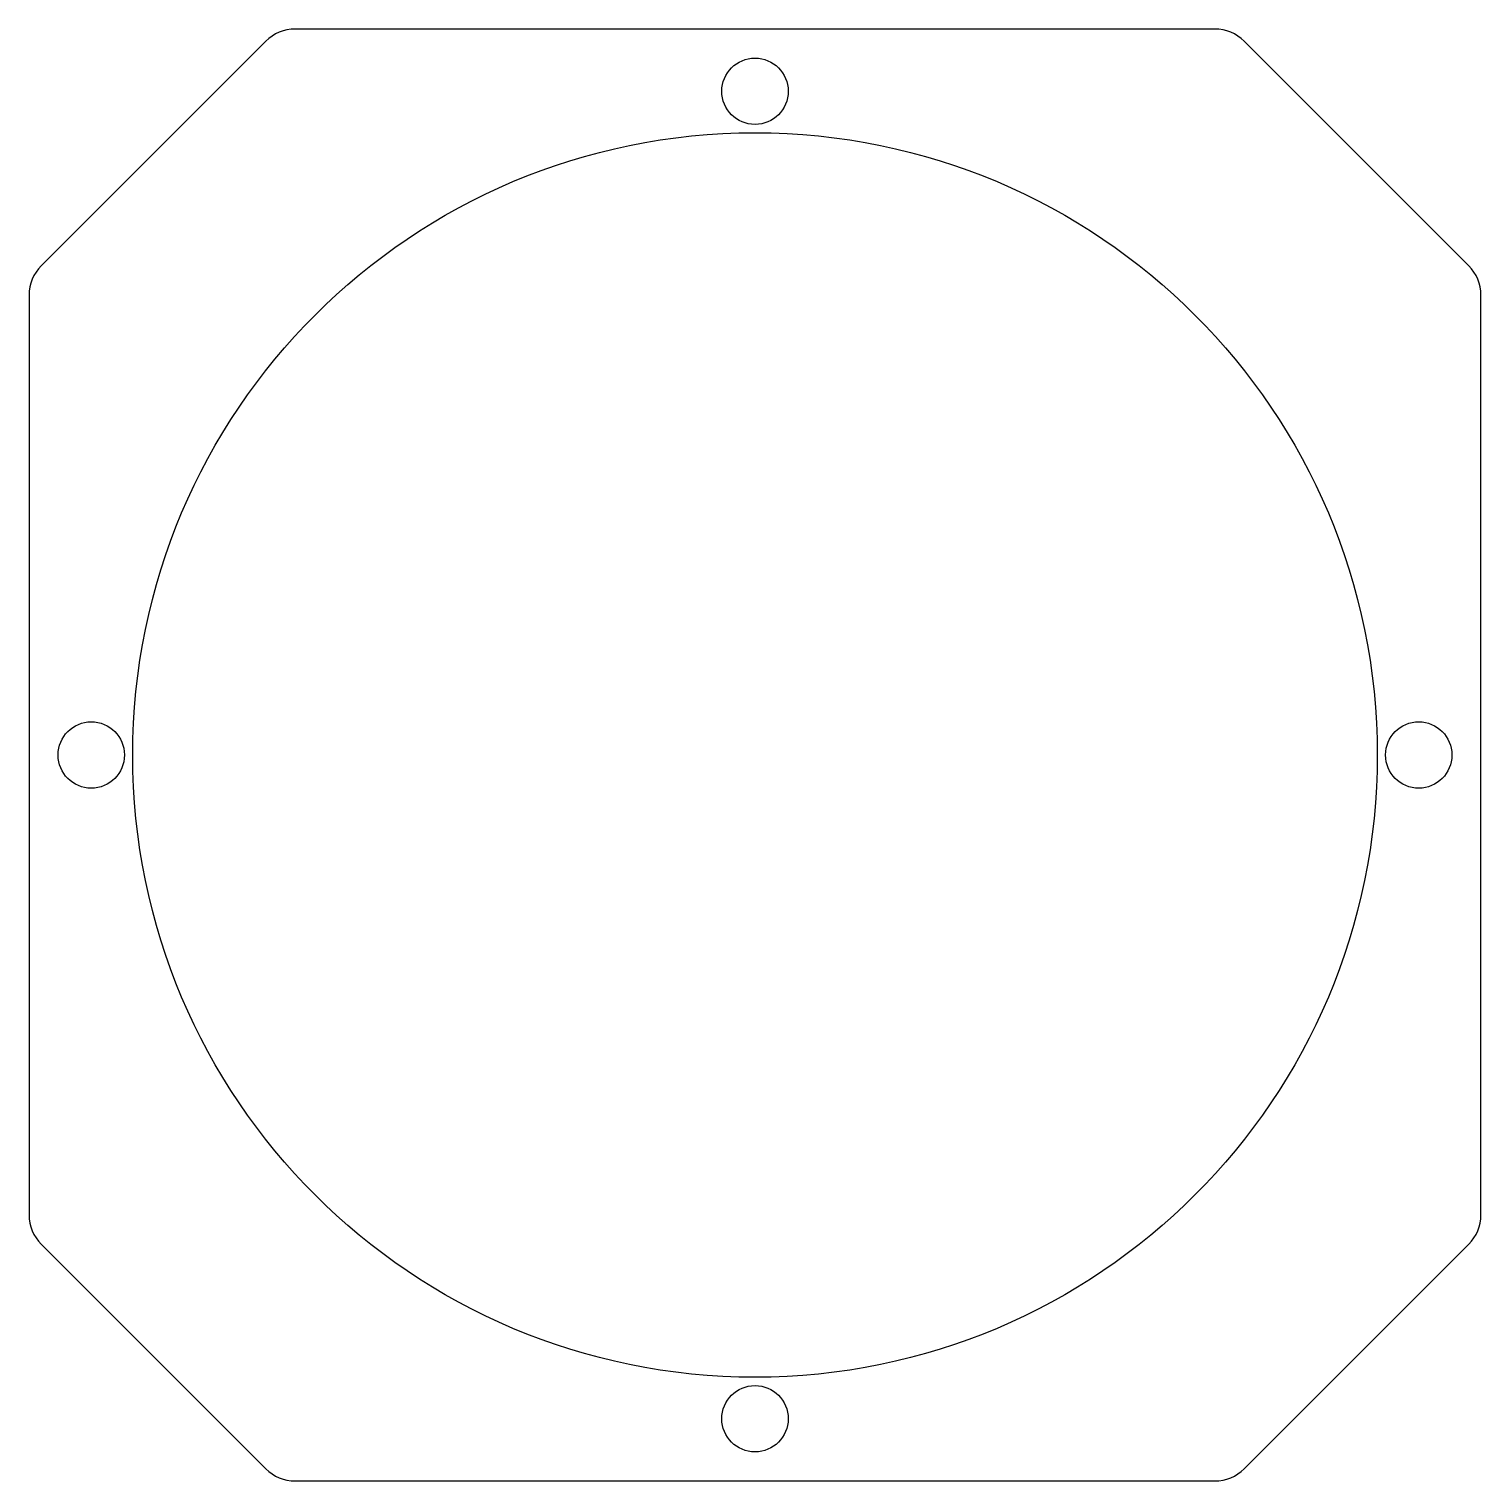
# Model space of a CAD drawing. Header units: millimetres. Extents: x -35 to 35, y -35 to 35.
import ezdxf

# ---------------------------------------------------------------- set-up
doc = ezdxf.new("R2010")
doc.units = ezdxf.units.MM

msp = doc.modelspace()

# ---------------------------------------------------------------- linework, layer by layer
msp.add_lwpolyline([(-34.414, 23.586, 0.198912), (-35, 22.172), (-35, -22.172, 0.198912), (-34.414, -23.586), (-23.586, -34.414, 0.198912), (-22.172, -35), (22.172, -35, 0.198912), (23.586, -34.414), (34.414, -23.586, 0.198912), (35, -22.172), (35, 22.172, 0.198912), (34.414, 23.586), (23.586, 34.414, 0.198912), (22.172, 35), (-22.172, 35, 0.198912), (-23.586, 34.414)], format="xyb", close=True)
for centre, radius in [((0, 32), 1.6), ((0, 0), 30), ((-32, 0), 1.6), ((32, 0), 1.6), ((0, -32), 1.6)]:
    msp.add_circle(centre, radius)

doc.saveas('drawing.dxf')
